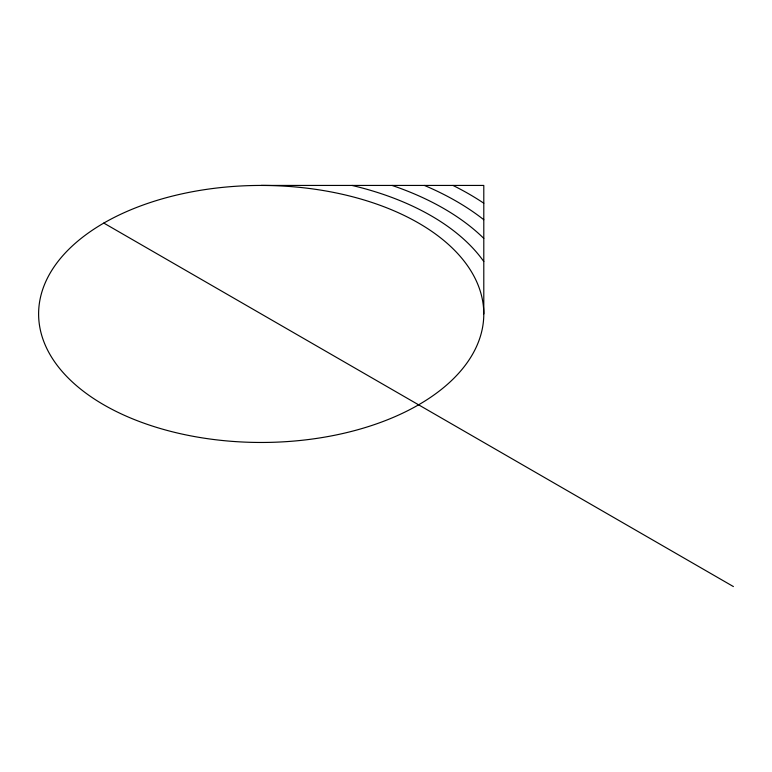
<?xml version="1.0" encoding="UTF-8"?>
<svg xmlns="http://www.w3.org/2000/svg" width="772" height="772" viewBox="0 0 772 772"><rect width="100%" height="100%" fill="white"/><g stroke="black" fill="none" stroke-linecap="round" stroke-linejoin="round"><path stroke-width="1.16" d="M261.197 185.434L483.793 185.434L483.793 313.943A222.597 128.519 0 0 1 149.903 425.247A222.597 128.519 0 0 1 149.903 202.65A222.597 128.519 0 0 1 483.793 313.943M103.795 223.069L733.4 586.566M424.407 185.434A276.019 159.36 0 0 1 483.793 219.721M352.003 185.434A240.41 138.796 0 0 1 483.793 261.525M452.99 185.434A293.833 169.637 0 0 1 483.793 203.21M392.06 185.434A258.215 149.083 0 0 1 483.793 238.394"/></g></svg>
